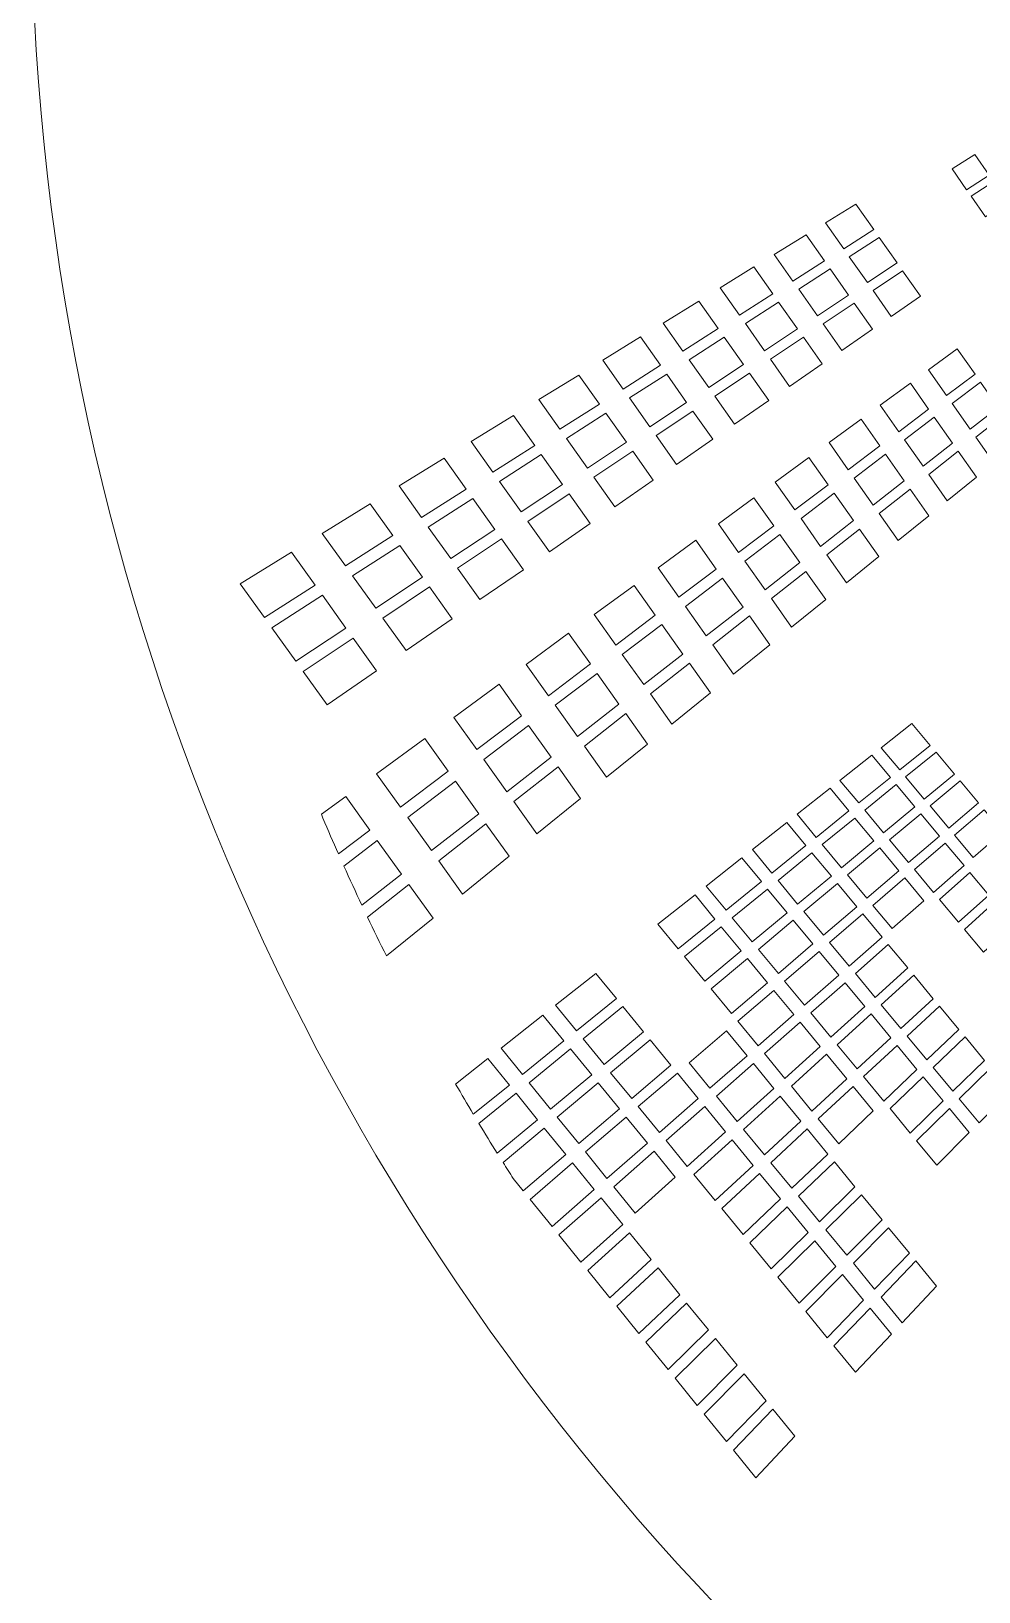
# Model space of a CAD drawing. Header units: millimetres. Extents: x -751 to 1411, y -446 to 1681.
# Drawn here: x 329.5 to 520, y 838.9 to 1152.4 of the extents above; entities that cross this region are included whole.
import ezdxf

# ---------------------------------------------------------------- set-up
doc = ezdxf.new("R2010")
doc.units = ezdxf.units.MM
doc.header["$MEASUREMENT"] = 0
doc.layers.add('Layer 3', color=7, linetype='Continuous')

msp = doc.modelspace()

# ---------------------------------------------------------------- linework, layer by layer
at = {"layer": 'Layer 3', "lineweight": 0}
for points in [[(522.06, 1123.47), (517.52, 1120.54), (514.61, 1124.71), (519.19, 1127.59), (522.06, 1123.47)], [(525.81, 1118.09), (521.32, 1115.08), (518.42, 1119.25), (522.95, 1122.2), (525.81, 1118.09)], [(492.81, 1108.68), (489.16, 1113.89), (495.27, 1117.66), (498.86, 1112.53), (492.81, 1108.68)], [(482.61, 1102.19), (478.86, 1107.54), (485.29, 1111.5), (488.98, 1106.24), (482.61, 1102.19)], [(497.58, 1101.88), (493.94, 1107.08), (499.97, 1110.95), (503.55, 1105.82), (497.58, 1101.88)], [(471.86, 1095.35), (468, 1100.84), (474.78, 1105.02), (478.57, 1099.62), (471.86, 1095.35)], [(490.12, 1104.62), (493.8, 1099.37), (487.52, 1095.21), (483.77, 1100.55), (490.12, 1104.62)], [(502.35, 1095.08), (498.71, 1100.27), (504.66, 1104.25), (508.24, 1099.13), (502.35, 1095.08)], [(460.51, 1088.13), (456.53, 1093.76), (463.69, 1098.18), (467.6, 1092.64), (460.51, 1088.13)], [(479.74, 1097.96), (483.53, 1092.57), (476.91, 1088.19), (473.05, 1093.66), (479.74, 1097.96)], [(492.42, 1088.24), (488.67, 1093.57), (494.94, 1097.75), (498.62, 1092.51), (492.42, 1088.24)], [(448.5, 1080.49), (444.4, 1086.28), (451.98, 1090.95), (456, 1085.26), (448.5, 1080.49)], [(468.8, 1090.93), (472.7, 1085.4), (465.7, 1080.77), (461.73, 1086.39), (468.8, 1090.93)], [(481.94, 1081.03), (478.09, 1086.5), (484.7, 1090.91), (488.48, 1085.53), (481.94, 1081.03)], [(515.64, 1088.56), (519.21, 1083.46), (513.5, 1079.17), (509.87, 1084.34), (515.64, 1088.56)], [(435.78, 1072.4), (431.56, 1078.36), (439.59, 1083.31), (443.73, 1077.45), (435.78, 1072.4)], [(457.24, 1083.51), (461.25, 1077.82), (453.85, 1072.92), (449.76, 1078.7), (457.24, 1083.51)], [(470.89, 1073.41), (466.92, 1079.03), (473.9, 1083.69), (477.79, 1078.17), (470.89, 1073.41)], [(509.88, 1076.44), (503.88, 1071.92), (500.15, 1077.23), (506.22, 1081.67), (509.88, 1076.44)], [(523.87, 1076.8), (518.25, 1072.4), (514.62, 1077.57), (520.31, 1081.89), (523.87, 1076.8)], [(445.01, 1075.65), (449.14, 1069.81), (441.3, 1064.62), (437.09, 1070.56), (445.01, 1075.65)], [(459.19, 1065.36), (455.11, 1071.14), (462.49, 1076.07), (466.5, 1070.39), (459.19, 1065.36)], [(422.29, 1063.82), (417.93, 1069.95), (426.45, 1075.21), (430.73, 1069.18), (422.29, 1063.82)], [(500.07, 1069.05), (493.73, 1064.28), (489.9, 1069.73), (496.3, 1074.41), (500.07, 1069.05)], [(514.68, 1069.61), (508.75, 1064.98), (505.03, 1070.28), (511.02, 1074.83), (514.68, 1069.61)], [(519.36, 1070.8), (524.97, 1075.23), (528.53, 1070.14), (522.98, 1065.64), (519.36, 1070.8)], [(407.95, 1054.69), (403.45, 1061.02), (412.5, 1066.6), (416.92, 1060.4), (407.95, 1054.69)], [(432.04, 1067.32), (436.31, 1061.31), (427.99, 1055.8), (423.64, 1061.92), (432.04, 1067.32)], [(446.81, 1056.84), (442.6, 1062.78), (450.42, 1068), (454.55, 1062.17), (446.81, 1056.84)], [(489.71, 1061.25), (483.02, 1056.21), (479.07, 1061.81), (485.83, 1066.75), (489.71, 1061.25)], [(498.75, 1057.15), (494.92, 1062.6), (501.23, 1067.39), (504.99, 1062.04), (498.75, 1057.15)], [(509.9, 1063.34), (515.81, 1068), (519.47, 1062.78), (513.62, 1058.04), (509.9, 1063.34)], [(506.15, 1060.38), (509.91, 1055.04), (503.76, 1050.04), (499.93, 1055.47), (506.15, 1060.38)], [(392.68, 1044.98), (388.02, 1051.5), (397.67, 1057.45), (402.23, 1051.06), (392.68, 1044.98)], [(418.28, 1058.48), (422.69, 1052.29), (413.84, 1046.43), (409.34, 1052.74), (418.28, 1058.48)], [(429.33, 1053.91), (437.63, 1059.46), (441.89, 1053.45), (433.68, 1047.8), (429.33, 1053.91)], [(478.77, 1053.01), (471.7, 1047.68), (467.63, 1053.44), (474.78, 1058.67), (478.77, 1053.01)], [(488.18, 1048.89), (484.24, 1054.48), (490.91, 1059.55), (494.78, 1054.05), (488.18, 1048.89)], [(415.23, 1044.49), (424.05, 1050.38), (428.45, 1044.19), (419.72, 1038.19), (415.23, 1044.49)], [(477.01, 1040.16), (472.95, 1045.91), (480, 1051.26), (483.99, 1045.62), (477.01, 1040.16)], [(495.97, 1052.35), (499.84, 1046.86), (493.34, 1041.59), (489.4, 1047.17), (495.97, 1052.35)], [(371.56, 1041.35), (381.86, 1047.7), (386.58, 1041.1), (376.39, 1034.61), (371.56, 1041.35)], [(403.64, 1049.08), (408.2, 1042.7), (398.78, 1036.46), (394.12, 1042.97), (403.64, 1049.08)], [(467.2, 1044.29), (459.71, 1038.65), (455.51, 1044.57), (463.08, 1050.11), (467.2, 1044.29)], [(454.94, 1035.06), (446.99, 1029.07), (442.66, 1035.17), (450.69, 1041.04), (454.94, 1035.06)], [(465.19, 1030.92), (461, 1036.83), (468.47, 1042.5), (472.58, 1036.69), (465.19, 1030.92)], [(485.22, 1043.87), (489.2, 1038.23), (482.32, 1032.65), (478.27, 1038.39), (485.22, 1043.87)], [(377.88, 1032.54), (388.04, 1039.06), (392.76, 1032.48), (382.7, 1025.82), (377.88, 1032.54)], [(400.21, 1034.45), (409.6, 1040.73), (414.15, 1034.35), (404.86, 1027.95), (400.21, 1034.45)], [(473.85, 1034.9), (477.95, 1029.1), (470.67, 1023.19), (466.48, 1029.1), (473.85, 1034.9)], [(452.65, 1021.11), (448.32, 1027.19), (456.25, 1033.21), (460.49, 1027.24), (452.65, 1021.11)], [(394.21, 1030.44), (398.92, 1023.87), (389, 1017.03), (384.18, 1023.74), (394.21, 1030.44)], [(437.54, 1031.42), (441.92, 1025.26), (433.47, 1018.89), (429, 1025.17), (437.54, 1031.42)], [(461.79, 1025.4), (466.03, 1019.43), (458.3, 1013.16), (453.98, 1019.23), (461.79, 1025.4)], [(439.32, 1010.69), (434.85, 1016.96), (443.27, 1023.36), (447.65, 1017.21), (439.32, 1010.69)], [(423.55, 1021.19), (428.08, 1014.83), (419.08, 1008.06), (414.45, 1014.53), (423.55, 1021.19)], [(425.13, 999.6), (420.51, 1006.06), (429.48, 1012.88), (434, 1006.54), (425.13, 999.6)], [(449, 1015.31), (453.37, 1009.16), (445.16, 1002.5), (440.69, 1008.76), (449, 1015.31)], [(504.09, 1003.98), (500.36, 1008.44), (506.52, 1013.3), (510.2, 1008.91), (504.09, 1003.98)], [(408.64, 1010.28), (413.33, 1003.73), (403.73, 996.49), (398.93, 1003.18), (408.64, 1010.28)], [(502.19, 1002.44), (495.85, 997.33), (492.06, 1001.87), (498.44, 1006.92), (502.19, 1002.44)], [(509, 998.12), (505.26, 1002.59), (511.36, 1007.54), (515.05, 1003.14), (509, 998.12)], [(435.4, 1004.58), (439.92, 998.25), (431.17, 991.15), (426.55, 997.6), (435.4, 1004.58)], [(414.78, 1001.71), (419.46, 995.17), (409.99, 987.76), (405.21, 994.43), (414.78, 1001.71)], [(493.87, 995.74), (487.29, 990.42), (483.43, 995.06), (490.07, 1000.3), (493.87, 995.74)], [(500.84, 991.36), (497.04, 995.91), (503.36, 1001.04), (507.11, 996.56), (500.84, 991.36)], [(513.91, 992.25), (510.17, 996.73), (516.2, 1001.76), (519.9, 997.36), (513.91, 992.25)], [(498.88, 989.73), (492.36, 984.33), (488.49, 988.97), (495.06, 994.31), (498.88, 989.73)], [(505.84, 985.37), (502.03, 989.93), (508.29, 995.15), (512.05, 990.66), (505.84, 985.37)], [(524.77, 991.56), (518.84, 986.37), (515.09, 990.85), (521.06, 995.98), (524.77, 991.56)], [(420.9, 993.15), (425.58, 986.62), (416.24, 979.04), (411.46, 985.7), (420.9, 993.15)], [(485.23, 988.77), (478.4, 983.25), (474.48, 987.98), (481.36, 993.42), (485.23, 988.77)], [(497.45, 978.22), (493.57, 982.87), (500.07, 988.3), (503.9, 983.72), (497.45, 978.22)], [(510.84, 979.37), (507.03, 983.94), (513.22, 989.26), (516.99, 984.75), (510.84, 979.37)], [(476.27, 981.53), (469.16, 975.8), (465.17, 980.63), (472.33, 986.28), (476.27, 981.53)], [(490.33, 982.64), (483.56, 977.03), (479.63, 981.77), (486.44, 987.31), (490.33, 982.64)], [(502.54, 972.1), (498.66, 976.76), (505.09, 982.28), (508.92, 977.69), (502.54, 972.1)], [(521.95, 978.83), (515.86, 973.36), (512.04, 977.94), (518.17, 983.34), (521.95, 978.83)], [(466.94, 974), (459.54, 968.04), (455.48, 972.97), (462.93, 978.86), (466.94, 974)], [(481.45, 975.28), (474.42, 969.44), (470.41, 974.29), (477.5, 980.04), (481.45, 975.28)], [(495.43, 976.5), (488.73, 970.79), (484.79, 975.54), (491.54, 981.18), (495.43, 976.5)], [(520.89, 967.33), (517.06, 971.92), (523.13, 977.42), (526.91, 972.9), (520.89, 967.33)], [(472.21, 967.62), (464.89, 961.55), (460.82, 966.5), (468.19, 972.48), (472.21, 967.62)], [(486.64, 969.01), (479.68, 963.08), (475.67, 967.93), (482.68, 973.79), (486.64, 969.01)], [(493.92, 964.55), (489.97, 969.31), (496.65, 975.04), (500.55, 970.35), (493.92, 964.55)], [(495.15, 963.05), (501.77, 968.88), (505.67, 964.19), (499.11, 958.28), (495.15, 963.05)], [(477.5, 961.22), (470.25, 955.04), (466.17, 960), (473.47, 966.09), (477.5, 961.22)], [(491.84, 962.73), (484.95, 956.7), (480.93, 961.56), (487.88, 967.52), (491.84, 962.73)], [(439.11, 951.55), (434.9, 956.71), (442.97, 963.09), (447.13, 958.02), (439.11, 951.55)], [(504.32, 952), (500.35, 956.79), (506.89, 962.71), (510.81, 958.01), (504.32, 952)], [(482.79, 954.81), (475.62, 948.53), (471.53, 953.49), (478.76, 959.69), (482.79, 954.81)], [(490.24, 950.3), (486.21, 955.17), (493.09, 961.23), (497.06, 956.44), (490.24, 950.3)], [(444.66, 944.77), (440.43, 949.94), (448.43, 956.44), (452.6, 951.35), (444.66, 944.77)], [(505.56, 950.51), (512.04, 956.53), (515.96, 951.82), (509.54, 945.71), (505.56, 950.51)], [(436.6, 949.53), (428.24, 942.79), (423.95, 948.06), (432.37, 954.71), (436.6, 949.53)], [(484.06, 953.28), (488.1, 948.38), (481, 941.99), (476.9, 946.97), (484.06, 953.28)], [(498.31, 954.94), (502.29, 950.13), (495.54, 943.89), (491.5, 948.77), (498.31, 954.94)], [(469.27, 951.55), (473.38, 946.56), (465.91, 940.02), (461.74, 945.1), (469.27, 951.55)], [(510.78, 944.21), (517.19, 950.34), (521.12, 945.61), (514.77, 939.41), (510.78, 944.21)], [(433.89, 935.84), (429.59, 941.13), (437.93, 947.91), (442.17, 942.71), (433.89, 935.84)], [(458.08, 944.67), (450.22, 937.97), (445.98, 943.15), (453.9, 949.76), (458.08, 944.67)], [(489.37, 946.84), (493.42, 941.93), (486.4, 935.44), (482.29, 940.43), (489.37, 946.84)], [(496.8, 942.36), (503.54, 948.63), (507.53, 943.81), (500.85, 937.46), (496.8, 942.36)], [(474.67, 945), (478.78, 939.99), (471.39, 933.34), (467.22, 938.43), (474.67, 945)], [(516.02, 937.9), (522.35, 944.13), (526.29, 939.39), (520.01, 933.08), (516.02, 937.9)], [(443.5, 941.08), (447.76, 935.88), (439.56, 928.89), (435.24, 934.19), (443.5, 941.08)], [(463.57, 937.97), (455.79, 931.16), (451.54, 936.35), (459.38, 943.08), (463.57, 937.97)], [(502.12, 935.93), (508.78, 942.3), (512.78, 937.47), (506.17, 931.02), (502.12, 935.93)], [(480.07, 938.43), (484.2, 933.41), (476.89, 926.65), (472.7, 931.75), (480.07, 938.43)], [(494.69, 940.4), (498.76, 935.48), (491.81, 928.87), (487.69, 933.88), (494.69, 940.4)], [(457.12, 929.53), (464.88, 936.37), (469.08, 931.26), (461.37, 924.32), (457.12, 929.53)], [(507.45, 929.48), (514.04, 935.96), (518.05, 931.12), (511.51, 924.57), (507.45, 929.48)], [(449.09, 934.24), (453.35, 929.02), (445.23, 921.91), (440.91, 927.23), (449.09, 934.24)], [(485.5, 931.84), (489.63, 926.81), (482.4, 919.93), (478.2, 925.05), (485.5, 931.84)], [(470.39, 929.65), (474.6, 924.52), (466.97, 917.48), (462.7, 922.69), (470.39, 929.65)], [(429.8, 917.7), (438.34, 925.03), (442.69, 919.68), (434.21, 912.26), (429.8, 917.7)], [(454.69, 927.39), (458.96, 922.15), (450.92, 914.92), (446.59, 920.25), (454.69, 927.39)], [(490.93, 925.23), (495.08, 920.19), (487.92, 913.2), (483.71, 918.33), (490.93, 925.23)], [(475.91, 922.92), (480.13, 917.78), (472.58, 910.61), (468.31, 915.84), (475.91, 922.92)], [(496.38, 918.61), (500.54, 913.56), (493.46, 906.46), (489.24, 911.6), (496.38, 918.61)], [(435.59, 910.56), (444.05, 918.01), (448.4, 912.66), (440.01, 905.1), (435.59, 910.56)], [(481.45, 916.17), (485.67, 911.01), (478.21, 903.73), (473.92, 908.97), (481.45, 916.17)], [(441.4, 903.4), (449.77, 910.98), (454.14, 905.61), (445.83, 897.93), (441.4, 903.4)], [(487, 909.4), (491.23, 904.23), (483.85, 896.82), (479.55, 902.08), (487, 909.4)], [(501.84, 911.98), (506.01, 906.91), (499, 899.69), (494.78, 904.85), (501.84, 911.98)], [(447.22, 896.22), (455.5, 903.93), (459.88, 898.54), (451.66, 890.74), (447.22, 896.22)], [(500.33, 898.08), (507.31, 905.32), (511.49, 900.25), (504.57, 892.92), (500.33, 898.08)], [(492.56, 902.61), (496.81, 897.43), (489.51, 889.91), (485.2, 895.18), (492.56, 902.61)], [(453.06, 889.02), (461.25, 896.86), (465.64, 891.46), (457.51, 883.52), (453.06, 889.02)], [(498.14, 895.81), (502.4, 890.62), (495.17, 882.97), (490.85, 888.26), (498.14, 895.81)], [(458.91, 881.8), (467.02, 889.77), (471.42, 884.36), (463.37, 876.29), (458.91, 881.8)], [(464.77, 874.56), (472.8, 882.66), (477.21, 877.24), (469.25, 869.04), (464.77, 874.56)], [(475.15, 861.77), (470.66, 867.31), (478.59, 875.54), (483.02, 870.1), (475.15, 861.77)]]:
    msp.add_lwpolyline(points, dxfattribs=at)
for points, knots in [([(1329.54, 1180.7), (1329.54, 1456.84), (1105.68, 1680.7), (829.54, 1680.7), (553.39, 1680.7), (329.54, 1456.84), (329.54, 1180.7), (329.54, 904.55), (553.39, 680.7), (829.54, 680.7), (995.26, 680.7), (1142.15, 761.32), (1233.12, 885.49), (1233.12, 885.49), (1233.3, 885.36), (1233.3, 885.36), (1236.17, 889.05), (1238.96, 892.81), (1241.43, 896.78), (1241.43, 896.78), (1241.25, 896.9), (1241.25, 896.9), (1296.93, 977.52), (1329.54, 1075.3), (1329.54, 1180.7)], [0, 0, 0, 0, 1, 1, 1, 2, 2, 2, 3, 3, 3, 4, 4, 4, 5, 5, 5, 6, 6, 6, 7, 7, 7, 8, 8, 8, 8]), ([(388.17, 994.25), (388.06, 994.52), (387.95, 994.79), (387.84, 995.06), (387.84, 995.06), (392.73, 998.64), (392.73, 998.64), (392.73, 998.64), (397.59, 991.87), (397.59, 991.87), (397.59, 991.87), (391.27, 987.11), (391.27, 987.11), (390.22, 989.49), (389.18, 991.86), (388.17, 994.25)], [0, 0, 0, 0, 1, 1, 1, 2, 2, 2, 3, 3, 3, 4, 4, 4, 5, 5, 5, 5]), ([(392.36, 984.67), (392.36, 984.67), (399.09, 989.78), (399.09, 989.78), (399.09, 989.78), (403.94, 983.03), (403.94, 983.03), (403.94, 983.03), (395.98, 976.81), (395.98, 976.81), (394.75, 979.42), (393.54, 982.04), (392.36, 984.67)], [0, 0, 0, 0, 1, 1, 1, 2, 2, 2, 3, 3, 3, 4, 4, 4, 4]), ([(397.12, 974.39), (397.12, 974.39), (405.43, 980.95), (405.43, 980.95), (405.43, 980.95), (410.28, 974.2), (410.28, 974.2), (410.28, 974.2), (400.93, 966.62), (400.93, 966.62), (399.63, 969.2), (398.37, 971.79), (397.12, 974.39)], [0, 0, 0, 0, 1, 1, 1, 2, 2, 2, 3, 3, 3, 4, 4, 4, 4]), ([(414.83, 940.85), (414.83, 940.85), (421.31, 945.97), (421.31, 945.97), (421.31, 945.97), (425.62, 940.67), (425.62, 940.67), (425.62, 940.67), (418.38, 934.83), (418.38, 934.83), (417.18, 936.83), (416, 938.83), (414.83, 940.85)], [0, 0, 0, 0, 1, 1, 1, 2, 2, 2, 3, 3, 3, 4, 4, 4, 4]), ([(419.5, 932.95), (419.5, 932.95), (426.97, 939.01), (426.97, 939.01), (426.97, 939.01), (431.3, 933.69), (431.3, 933.69), (431.3, 933.69), (423.19, 926.96), (423.19, 926.96), (421.94, 928.95), (420.72, 930.94), (419.5, 932.95)], [0, 0, 0, 0, 1, 1, 1, 2, 2, 2, 3, 3, 3, 4, 4, 4, 4]), ([(426.41, 921.88), (425.72, 922.95), (425.04, 924.03), (424.36, 925.11), (424.36, 925.11), (432.65, 932.02), (432.65, 932.02), (432.65, 932.02), (436.98, 926.7), (436.98, 926.7), (436.98, 926.7), (428.42, 919.4), (428.42, 919.4), (428.42, 919.4), (426.41, 921.88), (426.41, 921.88)], [0, 0, 0, 0, 1, 1, 1, 2, 2, 2, 3, 3, 3, 4, 4, 4, 5, 5, 5, 5])]:
    msp.add_open_spline(points, degree=3, knots=knots, dxfattribs=at)

doc.saveas('drawing.dxf')
